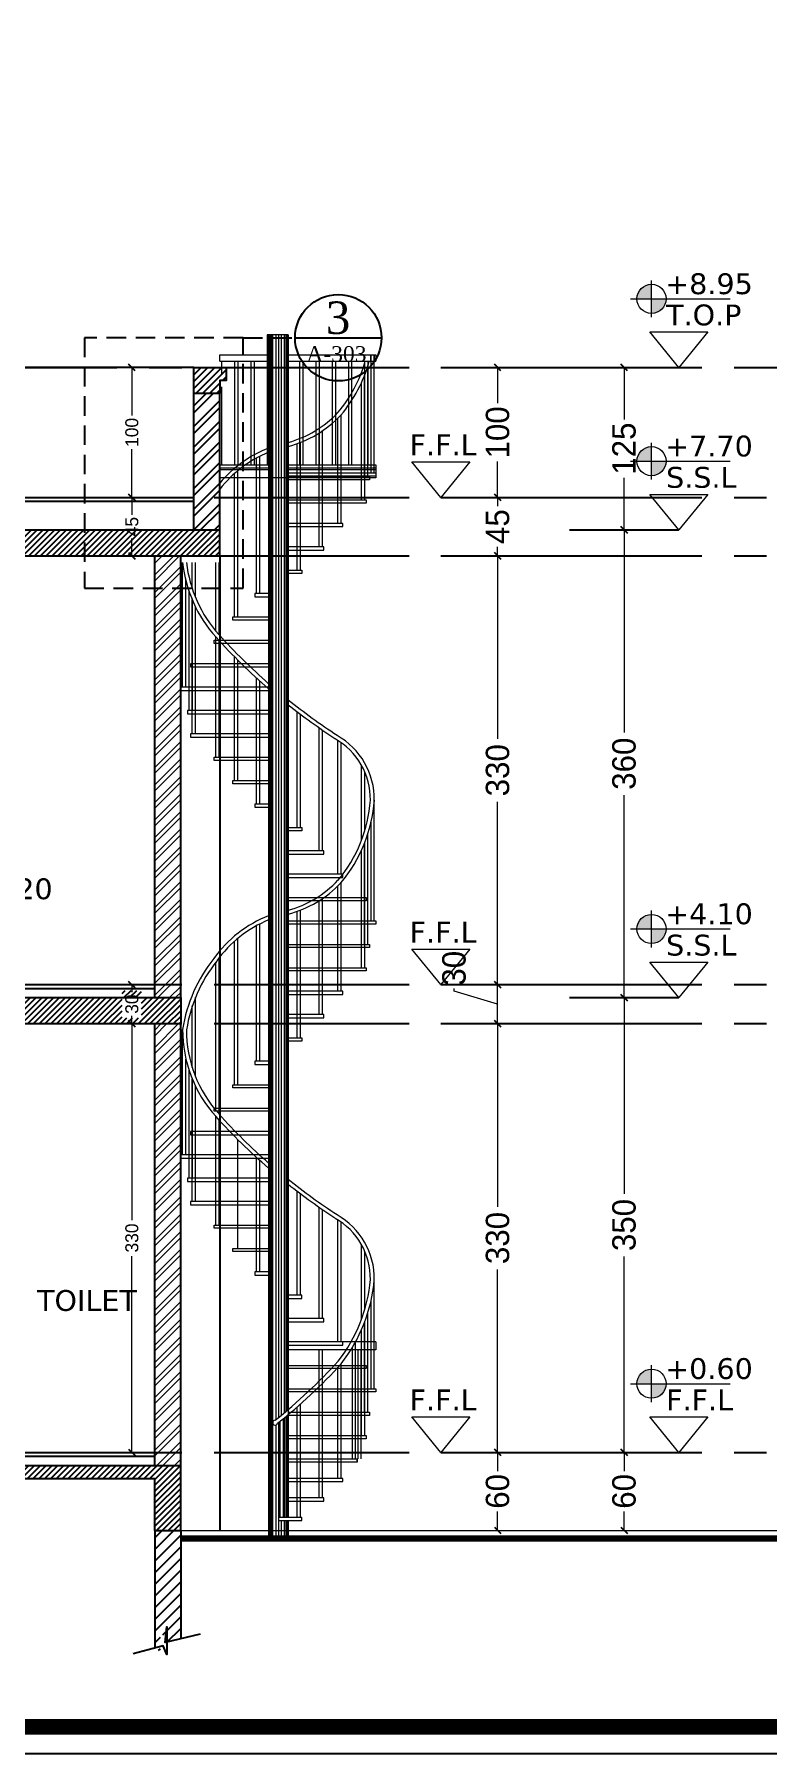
# Model space of a CAD drawing. Header units: centimetres. Extents: x 7997 to 116674, y 1017 to 13844.
# Drawn here: x 75570 to 76135, y 8084 to 9407 of the extents above; entities that cross this region are included whole.
import ezdxf

# ---------------------------------------------------------------- set-up
doc = ezdxf.new("R2010")
doc.units = ezdxf.units.CM
doc.header["$LTSCALE"] = 200
doc.header["$PDMODE"] = 2
for name, pattern in [('A-106-Typical Floor Plan$0$HIDDEN', [0.375, 0.25, -0.125]), ('CENTER2', [1.125, 0.75, -0.125, 0.125, -0.125]), ('DASHED2', [0.375, 0.25, -0.125])]:
    doc.linetypes.add(name, pattern=pattern)
for name, color, linetype in [('AXIS', 9, 'CENTER2'), ('Border 100x200', 2, 'Continuous'), ('COL', 1, 'Continuous'), ('DIM', 11, 'Continuous'), ('GRID', 9, 'DASHED2'), ('STEP', 7, 'Continuous'), ('WIN', 6, 'Continuous')]:
    doc.layers.add(name, color=color, linetype=linetype)
for name, color, linetype, lineweight in [('HA', 251, 'Continuous', 0), ('HAT', 8, 'Continuous', 9), ('HATCH', 8, 'Continuous', 5), ('Level 10', 7, 'Continuous', 0), ('TEXT', 6, 'Continuous', 18), ('WALL', 3, 'Continuous', 25)]:
    doc.layers.add(name, color=color, linetype=linetype, lineweight=lineweight)
doc.styles.add('sheet notes', font='verdana.ttf')
doc.styles.add('STYLE1', font='times.ttf')
doc.styles.add('T2', font='')
doc.styles.get('T2').set_extended_font_data('Elisia')
doc.dimstyles.new('NORMAL', dxfattribs={"dimtxt": 18, "dimasz": 5, "dimexe": 5, "dimexo": 5, "dimgap": 1, "dimtad": 0, "dimdec": 0, "dimdsep": 46, "dimtxsty": 'T2', "dimblk1": 'OBLIQUE', "dimblk2": 'OBLIQUE', "dimsah": 1, "dimcen": 0.09, "dimclrd": 4, "dimclre": 4, "dimclrt": 6, "dimadec": 0, "dimazin": 0, "dimtfac": 1, "dimtdec": 0, "dimtofl": 0, "dimtmove": 1, "dimatfit": 2, "dimldrblk": 'OPEN30', "dimfxl": 0, "dimtolj": 1, "dimtzin": 0, "dimlwd": 5, "dimlwe": 5, "dimarcsym": 0})
doc.dimstyles.new('NORMAL-1', dxfattribs={"dimtxt": 10, "dimasz": 5, "dimexe": 5, "dimexo": 5, "dimgap": 1, "dimtad": 0, "dimdec": 0, "dimdsep": 46, "dimtxsty": 'T2', "dimblk1": 'OBLIQUE', "dimblk2": 'OBLIQUE', "dimsah": 1, "dimcen": 0.09, "dimclrd": 4, "dimclre": 4, "dimclrt": 6, "dimadec": 0, "dimazin": 0, "dimtfac": 1, "dimtdec": 0, "dimtofl": 0, "dimtmove": 1, "dimatfit": 3, "dimldrblk": 'OPEN30', "dimfxl": 0, "dimtolj": 1, "dimtzin": 0, "dimlwd": 5, "dimlwe": 5, "dimarcsym": 0})
pattern_1 = [(45, (18117.8872, 6844.683), (-2.24506403, 2.24506403), [])]

# ---------------------------------------------------------------- blocks, each defined once
blk = doc.blocks.new('_OBLIQUE')
at = {"color": 0, "linetype": 'ByBlock'}
blk.add_line((-0.5, -0.5), (0.5, 0.5), dxfattribs=at)
blk = doc.blocks.new('*D699')
at = {"layer": 'Defpoints', "color": 0, "transparency": 16777216}
for p in [(75645.4, 8645.9), (75663, 8645.9), (75663, 8315.9)]:
    blk.add_point(p, dxfattribs=at)
at = {"layer": 'WALL', "color": 4, "lineweight": 5, "transparency": 16777216}
for p, q in [((75658, 8645.9), (75640.4, 8645.9)), ((75645.4, 8645.9), (75645.4, 8494.7)), ((75645.4, 8315.9), (75645.4, 8467)), ((75658, 8315.9), (75640.4, 8315.9))]:
    blk.add_line(p, q, dxfattribs=at)
at = {"layer": 'WALL', "color": 4, "lineweight": 5, "transparency": 16777216, "xscale": 5, "yscale": 5, "zscale": 5}
for p, rotation in [((75645.4, 8645.9), 90), ((75645.4, 8315.9), 270)]:
    blk.add_blockref('_OBLIQUE', p, dxfattribs=dict(at, rotation=rotation))
at = {"layer": 'WALL', "color": 6, "transparency": 16777216, "insert": (75645.4, 8480.9), "char_height": 10, "attachment_point": 5, "rotation": 90, "style": 'T2'}
blk.add_mtext('\\A1;330', dxfattribs=at)
blk = doc.blocks.new('_Open30')
at = {"color": 0, "linetype": 'ByBlock', "lineweight": -2}
for p, q in [((-1, 0.27), (0, 0)), ((0, 0), (-1, -0.27)), ((0, 0), (-1, 0))]:
    blk.add_line(p, q, dxfattribs=at)
blk = doc.blocks.new('*D700')
at = {"layer": 'Defpoints', "color": 0, "transparency": 16777216}
for p in [(75645.4, 8675.9), (75663, 8675.9), (75663, 8645.9)]:
    blk.add_point(p, dxfattribs=at)
at = {"layer": 'WALL', "color": 4, "lineweight": 5, "transparency": 16777216}
for p, q in [((75658, 8675.9), (75640.4, 8675.9)), ((75645.4, 8675.9), (75645.4, 8670)), ((75658, 8645.9), (75640.4, 8645.9)), ((75645.4, 8645.9), (75645.4, 8651.8))]:
    blk.add_line(p, q, dxfattribs=at)
at = {"layer": 'WALL', "color": 4, "lineweight": 5, "transparency": 16777216, "xscale": 5, "yscale": 5, "zscale": 5}
for p, rotation in [((75645.4, 8675.9), 90), ((75645.4, 8645.9), 270)]:
    blk.add_blockref('_OBLIQUE', p, dxfattribs=dict(at, rotation=rotation))
at = {"layer": 'WALL', "color": 6, "transparency": 16777216, "insert": (75645.4, 8660.9), "char_height": 10, "attachment_point": 5, "rotation": 90, "style": 'T2'}
blk.add_mtext('\\A1;30', dxfattribs=at)
blk = doc.blocks.new('*D701')
at = {"layer": 'Defpoints', "color": 0, "transparency": 16777216}
for p in [(75645.4, 9050.9), (75663, 9050.9), (75663, 9005.9)]:
    blk.add_point(p, dxfattribs=at)
at = {"layer": 'WALL', "color": 4, "lineweight": 5, "transparency": 16777216}
for p, q in [((75658, 9050.9), (75640.4, 9050.9)), ((75645.4, 9050.9), (75645.4, 9037.5)), ((75645.4, 9005.9), (75645.4, 9019.3)), ((75658, 9005.9), (75640.4, 9005.9))]:
    blk.add_line(p, q, dxfattribs=at)
at = {"layer": 'WALL', "color": 4, "lineweight": 5, "transparency": 16777216, "xscale": 5, "yscale": 5, "zscale": 5}
for p, rotation in [((75645.4, 9050.9), 90), ((75645.4, 9005.9), 270)]:
    blk.add_blockref('_OBLIQUE', p, dxfattribs=dict(at, rotation=rotation))
at = {"layer": 'WALL', "color": 6, "transparency": 16777216, "insert": (75645.4, 9028.4), "char_height": 10, "attachment_point": 5, "rotation": 90, "style": 'T2'}
blk.add_mtext('\\A1;45', dxfattribs=at)
blk = doc.blocks.new('*D702')
at = {"layer": 'Defpoints', "color": 0, "transparency": 16777216}
for p in [(75645.4, 9150.9), (75658, 9150.9), (75658, 9050.9)]:
    blk.add_point(p, dxfattribs=at)
at = {"layer": 'WALL', "color": 4, "lineweight": 5, "transparency": 16777216}
for p, q in [((75653, 9150.9), (75640.4, 9150.9)), ((75645.4, 9150.9), (75645.4, 9113.8)), ((75645.4, 9050.9), (75645.4, 9088)), ((75653, 9050.9), (75640.4, 9050.9))]:
    blk.add_line(p, q, dxfattribs=at)
at = {"layer": 'WALL', "color": 4, "lineweight": 5, "transparency": 16777216, "xscale": 5, "yscale": 5, "zscale": 5}
for p, rotation in [((75645.4, 9150.9), 90), ((75645.4, 9050.9), 270)]:
    blk.add_blockref('_OBLIQUE', p, dxfattribs=dict(at, rotation=rotation))
at = {"layer": 'WALL', "color": 6, "transparency": 16777216, "insert": (75645.4, 9100.9), "char_height": 10, "attachment_point": 5, "rotation": 90, "style": 'T2'}
blk.add_mtext('\\A1;100', dxfattribs=at)
blk = doc.blocks.new('SSS')
at = {"layer": 'DIM'}
blk.add_line((8.1, -925), (-6.9, -925), dxfattribs=at)
at = {"layer": 'HAT'}
for p, q in [((-8.1, 0), (-8.1, -100)), ((-6.9, 0), (-6.9, -925)), ((-6, 0), (-6, -925)), ((-5.1, 0), (-5.1, -925)), ((-3.9, 0), (-3.9, -925)), ((-1.3, 0), (-1.3, -834.8)), ((0.6, 0), (0.6, -833.2)), ((2.6, 0), (2.6, -831.6)), ((5.1, 0), (5.1, -829.5)), ((6.3, 0), (6.3, -828.5)), ((7.2, 0), (7.2, -827.7)), ((8.1, 0), (8.1, -910)), ((-44.5, -15.2), (-8.1, -15.2)), ((-44.5, -20.2), (-44.5, -15.2)), ((-44.5, -20.2), (-6.9, -20.2)), ((-43.1, -20.2), (-43.1, -30)), ((-33.1, -20.2), (-33.1, -100)), ((-30.6, -20.2), (-30.6, -100)), ((-20.6, -20.2), (-20.6, -100)), ((-18.1, -20.2), (-18.1, -100)), ((8.1, -15.2), (75.6, -15.2)), ((8.1, -20.2), (75.6, -20.2)), ((16.9, -20.2), (16.9, -100)), ((19.4, -20.2), (19.4, -100)), ((29.4, -20.2), (29.4, -100)), ((31.9, -20.2), (31.9, -100)), ((41.9, -20.2), (41.9, -100)), ((44.4, -20.2), (44.4, -100)), ((54.4, -20.2), (54.4, -100)), ((56.9, -20.2), (56.9, -100)), ((66.9, -20.2), (66.9, -100)), ((69.4, -20.2), (69.4, -100)), ((69.4, -109), (69.4, -24)), ((71.4, -15.2), (71.4, -20.2)), ((71.9, -106.2), (71.9, -15.2)), ((74.4, -106.2), (74.4, -15.2)), ((74.4, -15.2), (74.4, -20.2)), ((75.6, -15.2), (75.6, -20.2)), ((64.5, -127), (64.5, -36.6)), ((66.9, -109), (66.9, -31)), ((67, -127), (67, -30.7)), ((-43.1, -40), (-43.1, -100)), ((46.4, -145), (46.4, -64)), ((48.9, -145), (48.9, -61.4)), ((31.9, -163), (31.9, -75.5)), ((34.4, -163), (34.4, -73.9)), ((15, -181), (15, -83.7)), ((17.5, -181), (17.5, -82.7)), ((-44.5, -100), (-6.9, -100)), ((-6.9, -102.5), (-44.5, -102.5)), ((-6.9, -103.8), (-44.5, -103.8)), ((-30.6, -217), (-30.6, -104.4)), ((-16.2, -199), (-16.2, -94.7)), ((-13.7, -199), (-13.7, -93.4)), ((8.1, -100), (75.6, -100)), ((75.6, -102.5), (8.1, -102.5)), ((75.6, -103.8), (8.1, -103.8)), ((14.4, -102.5), (14.4, -103.8)), ((75.6, -100), (75.6, -110)), ((75.6, -110), (-44.5, -110)), ((-33.1, -217), (-33.1, -106.6)), ((6.9, -137.5), (6.9, -145)), ((6.9, -145), (8.1, -145)), ((-73.1, -271), (-73.1, -175)), ((-65.7, -195), (-65.7, -175)), ((-63.2, -201.8), (-63.2, -175)), ((-47.6, -227.7), (-47.6, -175)), ((-45.1, -230.6), (-45.1, -175)), ((-70.6, -271), (-70.6, -188.8)), ((-68.1, -289), (-68.1, -197.3)), ((-65.7, -307), (-65.7, -203.6)), ((-65.6, -289), (-65.6, -203.8)), ((-63.2, -307), (-63.2, -209.1)), ((-47.6, -325), (-47.6, -232.3)), ((-45.1, -325), (-45.1, -235)), ((-33.1, -343), (-33.1, -247.7)), ((-30.6, -343), (-30.6, -250.2)), ((-16.2, -361), (-16.2, -264)), ((-13.7, -361), (-13.7, -266.3)), ((15, -379), (15, -290.2)), ((17.5, -379), (17.5, -292.1)), ((31.9, -397), (31.9, -302.5)), ((34.4, -397), (34.4, -304.3)), ((46.4, -415), (46.4, -312.1)), ((48.9, -415), (48.9, -313.8)), ((64.5, -388.9), (64.5, -331.1)), ((67, -381.6), (67, -336.1)), ((74.4, -451), (74.4, -358.1)), ((71.9, -451), (71.9, -374.9)), ((64.5, -487), (64.5, -396.6)), ((66.9, -469), (66.9, -391)), ((67, -487), (67, -390.7)), ((69.4, -469), (69.4, -384)), ((48.9, -505), (48.9, -421.4)), ((31.9, -523), (31.9, -435.5)), ((34.4, -523), (34.4, -433.9)), ((46.4, -505), (46.4, -424)), ((15, -541), (15, -443.7)), ((17.5, -541), (17.5, -442.7)), ((-16.2, -559), (-16.2, -454.7)), ((-13.7, -559), (-13.7, -453.4)), ((-33.1, -577), (-33.1, -466.6)), ((-30.6, -577), (-30.6, -464.4)), ((-47.6, -595), (-47.6, -482.8)), ((-45.1, -599.6), (-45.1, -479.5)), ((-63.2, -570.8), (-63.2, -509.9)), ((-65.7, -563.8), (-65.7, -516.4)), ((-73.1, -631), (-73.1, -534.4)), ((-70.6, -631), (-70.6, -557.3)), ((-68.1, -649), (-68.1, -566.2)), ((-65.7, -667), (-65.7, -572.6)), ((-65.6, -649), (-65.6, -572.9)), ((-63.2, -667), (-63.2, -578.2)), ((-47.6, -596.7), (-47.6, -588.4)), ((-47.6, -685), (-47.6, -601.3)), ((-45.1, -685), (-45.1, -604)), ((-30.6, -703), (-30.6, -619.2)), ((-16.2, -721), (-16.2, -633)), ((-13.7, -721), (-13.7, -635.3)), ((15, -739), (15, -659.2)), ((17.5, -739), (17.5, -661.1)), ((31.9, -757), (31.9, -671.7)), ((34.4, -757), (34.4, -673.1)), ((46.4, -775), (46.4, -681.1)), ((48.9, -775), (48.9, -682.8)), ((64.5, -757.8), (64.5, -700.1)), ((67, -750.2), (67, -705.1)), ((74.4, -811), (74.4, -727.1)), ((69.4, -829), (69.4, -752.7)), ((71.9, -811), (71.9, -743.3)), ((64.5, -847), (64.5, -765.7)), ((66.9, -829), (66.9, -760)), ((67, -847), (67, -759.6)), ((75.6, -775), (8.1, -775)), ((57.5, -865), (57.5, -779.3)), ((60, -865), (60, -774.9)), ((75.6, -775), (75.6, -781)), ((75.6, -781), (8.1, -781)), ((31.9, -865), (31.9, -781)), ((34.4, -865), (34.4, -781)), ((48.9, -880), (48.9, -791.8)), ((61.9, -865), (61.9, -781)), ((64.4, -865), (64.4, -781)), ((34.4, -895), (34.4, -806.9)), ((46.4, -880), (46.4, -794.5)), ((31.9, -895), (31.9, -809.4)), ((5.1, -833.4), (5.1, -910)), ((6.3, -832.4), (6.3, -910)), ((7.2, -831.7), (7.2, -910)), ((15, -910), (15, -825)), ((17.5, -910), (17.5, -822.8)), ((-1.3, -839), (-1.3, -925)), ((0.6, -837), (0.6, -925)), ((1.9, -910), (1.9, -836)), ((4.4, -910), (4.4, -834)), ((61.3, -867.5), (61.3, -865)), ((2.6, -912.5), (2.6, -925)), ((5.1, -912.5), (5.1, -925)), ((6.3, -912.5), (6.3, -925)), ((7.2, -912.5), (7.2, -925)), ((8.1, -912.5), (8.1, -925)), ((8.1, -925), (-6.9, -925))]:
    blk.add_line(p, q, dxfattribs=at)
for points in [[(8.1, -82.7, 0.13783), (46.4, -59.7)], [(8.1, -85.8, 0.140906), (48.7, -61.6)], [(-6.9, -87, 0.124089), (-44.5, -114, 0.124089)], [(-6.9, -90.2, 0.130866), (-44.5, -118.7, 0.130866)], [(-6.9, -272.3, -0.030722), (-47.4, -232.6)], [(-6.9, -268.4, -0.029299), (-45.1, -230.6)], [(45.7, -308.2, -0.025285), (8.1, -281, -0.025285)], [(44.1, -310.7, -0.02398), (8.1, -284.8, -0.02398)], [(8.1, -442.7, 0.13783), (46.4, -419.7)], [(8.1, -445.8, 0.140906), (48.7, -421.6)], [(-6.9, -447, 0.14437), (-49.2, -479.9)], [(-6.9, -450.2, 0.141083), (-46.8, -481.7)], [(-6.9, -641.3, -0.030722), (-47.4, -601.6)], [(-6.9, -637.4, -0.029299), (-45.1, -599.6)], [(45.7, -677.2, -0.025285), (8.1, -650, -0.025285)], [(44.1, -679.7, -0.02398), (8.1, -653.8, -0.02398)], [(-1.9, -835.2, 0.03983), (46.7, -789.7)], [(0, -837.6, 0.039835), (48.9, -791.8, 0.043684)]]:
    blk.add_lwpolyline(points, format="xyb", dxfattribs=at)
for points in [[(8.1, -106.2), (75.6, -106.2), (75.6, -108.7), (8.1, -108.7)], [(8.1, -109), (70.6, -109), (70.6, -111.5), (8.1, -111.5)], [(8.1, -127), (68.2, -127), (68.2, -129.5), (8.1, -129.5)], [(8.1, -147.5), (50.1, -147.5), (50.1, -145), (8.1, -145)], [(8.1, -165.5), (35.6, -165.5), (35.6, -163), (8.1, -163)], [(8.1, -181), (18.7, -181), (18.7, -183.5), (8.1, -183.5)], [(-6.9, -199), (-17.5, -199), (-17.5, -201.5), (-6.9, -201.5)], [(-6.9, -219.5), (-34.4, -219.5), (-34.4, -217), (-6.9, -217)], [(-6.9, -237.5), (-48.9, -237.5), (-48.9, -235), (-6.9, -235)], [(-6.9, -253), (-67, -253), (-67, -255.5), (-6.9, -255.5)], [(-6.9, -271), (-74.4, -271), (-74.4, -273.5), (-6.9, -273.5)], [(-6.9, -289), (-69.4, -289), (-69.4, -291.5), (-6.9, -291.5)], [(-6.9, -307), (-67, -307), (-67, -309.5), (-6.9, -309.5)], [(-6.9, -327.5), (-48.9, -327.5), (-48.9, -325), (-6.9, -325)], [(-6.9, -345.5), (-34.4, -345.5), (-34.4, -343), (-6.9, -343)], [(-6.9, -361), (-17.5, -361), (-17.5, -363.5), (-6.9, -363.5)], [(8.1, -379), (18.7, -379), (18.7, -381.5), (8.1, -381.5)], [(8.1, -399.5), (35.6, -399.5), (35.6, -397), (8.1, -397)], [(8.1, -417.5), (50.1, -417.5), (50.1, -415), (8.1, -415)], [(8.1, -433), (68.2, -433), (68.2, -435.5), (8.1, -435.5)], [(8.1, -451), (75.6, -451), (75.6, -453.5), (8.1, -453.5)], [(8.1, -469), (70.6, -469), (70.6, -471.5), (8.1, -471.5)], [(8.1, -487), (68.2, -487), (68.2, -489.5), (8.1, -489.5)], [(8.1, -507.5), (50.1, -507.5), (50.1, -505), (8.1, -505)], [(8.1, -525.5), (35.6, -525.5), (35.6, -523), (8.1, -523)], [(8.1, -541), (18.7, -541), (18.7, -543.5), (8.1, -543.5)], [(-6.9, -559), (-17.5, -559), (-17.5, -561.5), (-6.9, -561.5)], [(-6.9, -579.5), (-34.4, -579.5), (-34.4, -577), (-6.9, -577)], [(-6.9, -597.5), (-48.9, -597.5), (-48.9, -595), (-6.9, -595)], [(-6.9, -613), (-67, -613), (-67, -615.5), (-6.9, -615.5)], [(-6.9, -631), (-74.4, -631), (-74.4, -633.5), (-6.9, -633.5)], [(-6.9, -649), (-69.4, -649), (-69.4, -651.5), (-6.9, -651.5)], [(-6.9, -667), (-67, -667), (-67, -669.5), (-6.9, -669.5)], [(-6.9, -687.5), (-48.9, -687.5), (-48.9, -685), (-6.9, -685)], [(-6.9, -705.5), (-34.4, -705.5), (-34.4, -703), (-6.9, -703)], [(-6.9, -721), (-17.5, -721), (-17.5, -723.5), (-6.9, -723.5)], [(8.1, -741.5), (18.7, -741.5), (18.7, -739), (8.1, -739)], [(8.1, -759.5), (35.6, -759.5), (35.6, -757), (8.1, -757)], [(8.1, -777.5), (50.1, -777.5), (50.1, -775)], [(8.1, -793), (68.2, -793), (68.2, -795.5), (8.1, -795.5)], [(8.1, -811), (75.6, -811), (75.6, -813.5), (8.1, -813.5)], [(8.1, -829), (70.6, -829), (70.6, -831.5), (8.1, -831.5)], [(8.1, -847), (68.2, -847), (68.2, -849.5), (8.1, -849.5)], [(8.1, -865), (61.3, -865), (61.3, -867.5), (8.1, -867.5)], [(8.1, -882.5), (50.1, -882.5), (50.1, -880), (8.1, -880)], [(8.1, -897.5), (35.6, -897.5), (35.6, -895), (8.1, -895)], [(18.7, -910), (0.6, -910)], [(0.6, -912.5), (18.7, -912.5)], [(8.1, -912.5), (18.7, -912.5), (18.7, -910), (8.1, -910)]]:
    blk.add_lwpolyline(points, dxfattribs=at)
for centre, radius, start, end in [((-36.8, 9.9), 108.5, 320.0723, 343.88), ((-36.8, 9.9), 111.5, 320.0723, 344.325), ((28.4, -164.2), 102.1, 186.0659, 222.0643), ((28.4, -164.2), 99.1, 186.2503, 222.0643), ((18.1, -357.3), 53.3, 359.1662, 60.6148), ((18.1, -357.3), 56.3, 359.1662, 60.6148), ((-36.8, -350.1), 108.5, 320.0723, 355.8688), ((-36.8, -350.1), 111.5, 320.0723, 355.8688), ((41.9, -552.5), 116.4, 141.4683, 171.0647), ((41.9, -552.5), 113.4, 141.4683, 170.9526), ((25.2, -535.2), 98.3, 179.5143, 222.462), ((25.2, -535.2), 95.3, 179.6474, 222.4693), ((18.1, -726.3), 53.3, 359.1662, 60.6148), ((18.1, -726.3), 56.3, 359.1662, 60.6148), ((-46.4, -716.8), 118.2, 321.8133, 355.116), ((-46.4, -716.8), 121.2, 321.8133, 355.116), ((-1.9, -837.1), 1.91, 90, 346.7949)]:
    blk.add_arc(centre, radius, start, end, dxfattribs=at)
at = {"layer": 'HATCH'}
blk.add_line((8.1, 0), (-8.1, 0), dxfattribs=at)
blk = doc.blocks.new('SDF')
at = {"layer": 'TEXT'}
h = blk.add_hatch(color=256, dxfattribs=at)
h.paths.add_polyline_path([(0, 0), (-11.2, 0, -0.414214), (0, 11.3)])
h.paths.add_polyline_path([(0, 0), (11.2, 0, -0.414214), (0, -11.2)])
for p, q in [((0, -14.2), (0, 14.2)), ((-16.1, 0), (60.5, 0))]:
    blk.add_line(p, q, dxfattribs=at)
blk.add_circle((0, 0), 11.2, dxfattribs=at)
blk = doc.blocks.new('*D716')
at = {"layer": 'Defpoints', "color": 0, "transparency": 16777216}
for p in [(76024.1, 8315.9), (76024.1, 8315.9), (76024.1, 8255.9)]:
    blk.add_point(p, dxfattribs=at)
at = {"layer": 'WALL', "color": 4, "lineweight": 5, "transparency": 16777216}
for p, q in [((76024.1, 8315.9), (76024.1, 8301.5)), ((76024.1, 8255.9), (76024.1, 8270.3))]:
    blk.add_line(p, q, dxfattribs=at)
at = {"layer": 'WALL', "color": 4, "lineweight": 5, "transparency": 16777216, "xscale": 5, "yscale": 5, "zscale": 5}
for p, rotation in [((76024.1, 8315.9), 90), ((76024.1, 8255.9), 270)]:
    blk.add_blockref('_OBLIQUE', p, dxfattribs=dict(at, rotation=rotation))
at = {"layer": 'WALL', "color": 6, "transparency": 16777216, "insert": (76024.1, 8285.9), "char_height": 18, "attachment_point": 5, "rotation": 90, "style": 'T2'}
blk.add_mtext('\\A1;60', dxfattribs=at)
blk = doc.blocks.new('*D718')
at = {"layer": 'Defpoints', "color": 0, "transparency": 16777216}
for p in [(75926.8, 8315.9), (75926.8, 8315.9), (75926.8, 8255.9)]:
    blk.add_point(p, dxfattribs=at)
at = {"layer": 'WALL', "color": 4, "lineweight": 5, "transparency": 16777216}
for p, q in [((75926.8, 8315.9), (75926.8, 8301.5)), ((75926.8, 8255.9), (75926.8, 8270.3))]:
    blk.add_line(p, q, dxfattribs=at)
at = {"layer": 'WALL', "color": 4, "lineweight": 5, "transparency": 16777216, "xscale": 5, "yscale": 5, "zscale": 5}
for p, rotation in [((75926.8, 8315.9), 90), ((75926.8, 8255.9), 270)]:
    blk.add_blockref('_OBLIQUE', p, dxfattribs=dict(at, rotation=rotation))
at = {"layer": 'WALL', "color": 6, "transparency": 16777216, "insert": (75926.8, 8285.9), "char_height": 18, "attachment_point": 5, "rotation": 90, "style": 'T2'}
blk.add_mtext('\\A1;60', dxfattribs=at)
blk = doc.blocks.new('*D719')
at = {"layer": 'Defpoints', "color": 0, "transparency": 16777216}
for p in [(75926.8, 8675.9), (75926.8, 8675.9), (75926.8, 8645.9)]:
    blk.add_point(p, dxfattribs=at)
at = {"layer": 'WALL', "color": 4, "lineweight": 5, "transparency": 16777216}
for p, q in [((75893.3, 8670.9), (75893.3, 8672.9)), ((75926.8, 8660.9), (75893.3, 8670.9)), ((75926.8, 8645.9), (75926.8, 8675.9))]:
    blk.add_line(p, q, dxfattribs=at)
at = {"layer": 'WALL', "color": 4, "lineweight": 5, "transparency": 16777216, "xscale": 5, "yscale": 5, "zscale": 5}
for p, rotation in [((75926.8, 8675.9), 90), ((75926.8, 8645.9), 270)]:
    blk.add_blockref('_OBLIQUE', p, dxfattribs=dict(at, rotation=rotation))
at = {"layer": 'WALL', "color": 6, "transparency": 16777216, "insert": (75893.3, 8688.5), "char_height": 18, "attachment_point": 5, "rotation": 90, "style": 'T2'}
blk.add_mtext('\\A1;30', dxfattribs=at)
blk = doc.blocks.new('*D720')
at = {"layer": 'Defpoints', "color": 0, "transparency": 16777216}
for p in [(75926.8, 9050.9), (75926.8, 9050.9), (75926.8, 9005.9)]:
    blk.add_point(p, dxfattribs=at)
at = {"layer": 'WALL', "color": 4, "lineweight": 5, "transparency": 16777216}
for p, q in [((75926.8, 9050.9), (75926.8, 9044)), ((75926.8, 9005.9), (75926.8, 9012.8))]:
    blk.add_line(p, q, dxfattribs=at)
at = {"layer": 'WALL', "color": 4, "lineweight": 5, "transparency": 16777216, "xscale": 5, "yscale": 5, "zscale": 5}
for p, rotation in [((75926.8, 9050.9), 90), ((75926.8, 9005.9), 270)]:
    blk.add_blockref('_OBLIQUE', p, dxfattribs=dict(at, rotation=rotation))
at = {"layer": 'WALL', "color": 6, "transparency": 16777216, "insert": (75926.8, 9028.4), "char_height": 18, "attachment_point": 5, "rotation": 90, "style": 'T2'}
blk.add_mtext('\\A1;45', dxfattribs=at)
blk = doc.blocks.new('*D740')
at = {"layer": 'Defpoints', "color": 0, "transparency": 16777216}
for p in [(75926.8, 8645.9), (76000.9, 8645.9), (75926.8, 8315.9)]:
    blk.add_point(p, dxfattribs=at)
at = {"layer": 'DIM', "color": 4, "lineweight": 5, "transparency": 16777216}
for p, q in [((75995.9, 8645.9), (75921.8, 8645.9)), ((75926.8, 8645.9), (75926.8, 8505)), ((75926.8, 8315.9), (75926.8, 8456.7))]:
    blk.add_line(p, q, dxfattribs=at)
at = {"layer": 'DIM', "color": 4, "lineweight": 5, "transparency": 16777216, "xscale": 5, "yscale": 5, "zscale": 5}
for p, rotation in [((75926.8, 8645.9), 90), ((75926.8, 8315.9), 270)]:
    blk.add_blockref('_OBLIQUE', p, dxfattribs=dict(at, rotation=rotation))
at = {"layer": 'DIM', "color": 6, "transparency": 16777216, "insert": (75926.8, 8480.9), "char_height": 18, "attachment_point": 5, "rotation": 90, "style": 'T2'}
blk.add_mtext('\\A1;330', dxfattribs=at)
blk = doc.blocks.new('*D741')
at = {"layer": 'Defpoints', "color": 0, "transparency": 16777216}
for p in [(75926.8, 9005.9), (76000.9, 9005.9), (75926.8, 8675.9)]:
    blk.add_point(p, dxfattribs=at)
at = {"layer": 'DIM', "color": 4, "lineweight": 5, "transparency": 16777216}
for p, q in [((75995.9, 9005.9), (75921.8, 9005.9)), ((75926.8, 9005.9), (75926.8, 8865)), ((75926.8, 8675.9), (75926.8, 8816.7))]:
    blk.add_line(p, q, dxfattribs=at)
at = {"layer": 'DIM', "color": 4, "lineweight": 5, "transparency": 16777216, "xscale": 5, "yscale": 5, "zscale": 5}
for p, rotation in [((75926.8, 9005.9), 90), ((75926.8, 8675.9), 270)]:
    blk.add_blockref('_OBLIQUE', p, dxfattribs=dict(at, rotation=rotation))
at = {"layer": 'DIM', "color": 6, "transparency": 16777216, "insert": (75926.8, 8840.9), "char_height": 18, "attachment_point": 5, "rotation": 90, "style": 'T2'}
blk.add_mtext('\\A1;330', dxfattribs=at)
blk = doc.blocks.new('*D742')
at = {"layer": 'Defpoints', "color": 0, "transparency": 16777216}
for p in [(75925.1, 9150.9), (75926.8, 9150.9), (75926.8, 9050.9)]:
    blk.add_point(p, dxfattribs=at)
at = {"layer": 'DIM', "color": 4, "lineweight": 5, "transparency": 16777216}
for p, q in [((75926.8, 9150.9), (75926.8, 9123.3)), ((75930.1, 9150.9), (75931.8, 9150.9)), ((75926.8, 9050.9), (75926.8, 9078.5))]:
    blk.add_line(p, q, dxfattribs=at)
at = {"layer": 'DIM', "color": 4, "lineweight": 5, "transparency": 16777216, "xscale": 5, "yscale": 5, "zscale": 5}
for p, rotation in [((75926.8, 9150.9), 90), ((75926.8, 9050.9), 270)]:
    blk.add_blockref('_OBLIQUE', p, dxfattribs=dict(at, rotation=rotation))
at = {"layer": 'DIM', "color": 6, "transparency": 16777216, "insert": (75926.8, 9100.9), "char_height": 18, "attachment_point": 5, "rotation": 90, "style": 'T2'}
blk.add_mtext('\\A1;100', dxfattribs=at)
blk = doc.blocks.new('*D743')
at = {"layer": 'Defpoints', "color": 0, "transparency": 16777216}
for p in [(76024.1, 8665.9), (76024.1, 8665.9), (76024.1, 8315.9)]:
    blk.add_point(p, dxfattribs=at)
at = {"layer": 'DIM', "color": 4, "lineweight": 5, "transparency": 16777216}
for p, q in [((76024.1, 8665.9), (76024.1, 8515)), ((76024.1, 8315.9), (76024.1, 8466.7))]:
    blk.add_line(p, q, dxfattribs=at)
at = {"layer": 'DIM', "color": 4, "lineweight": 5, "transparency": 16777216, "xscale": 5, "yscale": 5, "zscale": 5}
for p, rotation in [((76024.1, 8665.9), 90), ((76024.1, 8315.9), 270)]:
    blk.add_blockref('_OBLIQUE', p, dxfattribs=dict(at, rotation=rotation))
at = {"layer": 'DIM', "color": 6, "transparency": 16777216, "insert": (76024.1, 8490.9), "char_height": 18, "attachment_point": 5, "rotation": 90, "style": 'T2'}
blk.add_mtext('\\A1;350', dxfattribs=at)
blk = doc.blocks.new('*D744')
at = {"layer": 'Defpoints', "color": 0, "transparency": 16777216}
for p in [(76024.1, 9025.9), (76024.1, 9025.9), (76024.1, 8665.9)]:
    blk.add_point(p, dxfattribs=at)
at = {"layer": 'DIM', "color": 4, "lineweight": 5, "transparency": 16777216}
for p, q in [((76024.1, 9025.9), (76024.1, 8870)), ((76024.1, 8665.9), (76024.1, 8821.7))]:
    blk.add_line(p, q, dxfattribs=at)
at = {"layer": 'DIM', "color": 4, "lineweight": 5, "transparency": 16777216, "xscale": 5, "yscale": 5, "zscale": 5}
for p, rotation in [((76024.1, 9025.9), 90), ((76024.1, 8665.9), 270)]:
    blk.add_blockref('_OBLIQUE', p, dxfattribs=dict(at, rotation=rotation))
at = {"layer": 'DIM', "color": 6, "transparency": 16777216, "insert": (76024.1, 8845.9), "char_height": 18, "attachment_point": 5, "rotation": 90, "style": 'T2'}
blk.add_mtext('\\A1;360', dxfattribs=at)
blk = doc.blocks.new('*D745')
at = {"layer": 'Defpoints', "color": 0, "transparency": 16777216}
for p in [(76024.1, 9150.9), (76024.1, 9150.9), (76024.1, 9025.9)]:
    blk.add_point(p, dxfattribs=at)
at = {"layer": 'DIM', "color": 4, "lineweight": 5, "transparency": 16777216}
for p, q in [((76024.1, 9150.9), (76024.1, 9110.8)), ((76024.1, 9025.9), (76024.1, 9066))]:
    blk.add_line(p, q, dxfattribs=at)
at = {"layer": 'DIM', "color": 4, "lineweight": 5, "transparency": 16777216, "xscale": 5, "yscale": 5, "zscale": 5}
for p, rotation in [((76024.1, 9150.9), 90), ((76024.1, 9025.9), 270)]:
    blk.add_blockref('_OBLIQUE', p, dxfattribs=dict(at, rotation=rotation))
at = {"layer": 'DIM', "color": 6, "transparency": 16777216, "insert": (76024.1, 9088.4), "char_height": 18, "attachment_point": 5, "rotation": 90, "style": 'T2'}
blk.add_mtext('\\A1;125', dxfattribs=at)
blk = doc.blocks.new('08-TITLE SHEET-selattin', base_point=(45714.8, -203081.4))
at = {"color": 0}
blk.add_lwpolyline([(51244.8, -203081.4), (45714.8, -203081.4), (45714.8, -206921.4), (51244.8, -206921.4)], close=True, dxfattribs=at)
at = {"color": 0, "linetype": 'ByBlock', "const_width": 17}
blk.add_lwpolyline([(45744.3, -206891.9), (51215.3, -206891.9), (51215.3, -203110.8), (45744.3, -203110.8)], close=True, dxfattribs=at)
at = {"layer": 'HA', "ltscale": 1.2}
blk.add_lwpolyline([(45714.8, -203081.4), (51244.8, -203081.4), (51244.8, -206921.4), (45714.8, -206921.4)], close=True, dxfattribs=at)

msp = doc.modelspace()

# ---------------------------------------------------------------- hatches: boundary and pattern name
at = {"layer": 'Border 100x200', "ltscale": 150}
h = msp.add_hatch(dxfattribs=at)
h.set_pattern_fill('ANSI31', color=8, scale=30)
h.set_pattern_definition([(45, (75667.98, 9130.8886), (-2.65165, 2.65165), [])])
h.paths.add_polyline_path([(75692.9799, 9150.8886), (75717.9799, 9150.8886), (75717.9799, 9140.8886), (75712.9799, 9140.8886), (75712.9799, 9130.8886), (75692.9799, 9130.8886)])
h = msp.add_hatch(dxfattribs=at)
h.set_pattern_fill('ANSI32', color=8, scale=30)
h.set_pattern_definition([(45, (75692.98, 9025.889), (-7.955, 7.955), []), (45, (75698.283, 9025.889), (-7.955, 7.955), [])])
h.paths.add_polyline_path([(75712.9799, 9130.8886), (75692.9799, 9130.8886), (75692.9799, 9025.8886), (75712.9799, 9025.8886)])
at = {"layer": 'DIM'}
h = msp.add_hatch(dxfattribs=at)
h.set_pattern_fill('ANSI31', color=8)
h.set_pattern_definition(pattern_1)
h.paths.add_polyline_path([(75712.9799, 9025.8886), (74622.9799, 9025.8886), (74622.9799, 9005.8886), (74622.9799, 8975.8886), (74643.0298, 8975.8886), (74643.0298, 9005.8886), (75712.9799, 9005.8886)])
h.paths.add_polyline_path([(75652.8631, 9025.8886), (75637.8631, 9025.8886)], flags=16)
h = msp.add_hatch(dxfattribs=at)
h.set_pattern_fill('ANSI31', color=8)
h.set_pattern_definition(pattern_1)
h.paths.add_polyline_path([(75682.9799, 8665.8886), (75095.7433, 8665.8886), (75095.7433, 8645.8886), (75682.9799, 8645.8886)])
h.paths.add_polyline_path([(75652.8631, 8650.2934), (75652.8631, 8671.4839), (75637.8631, 8671.4839), (75637.8631, 8650.2934)])
h = msp.add_hatch(dxfattribs=at)
h.set_pattern_fill('ANSI31', color=8)
h.set_pattern_definition([(45, (559.8507, 14.0096), (-2.24506403, 2.24506403), [])])
h.paths.add_polyline_path([(75129.9799, 8295.8886), (75662.9799, 8295.8886), (75662.9799, 8255.8886), (75682.9799, 8255.8886), (75682.9799, 8305.8886), (75129.9799, 8305.8886), (75129.9799, 8325.8886), (75099.9799, 8325.8886), (75099.9799, 8340.8886), (75069.9799, 8340.8886), (75069.9799, 8355.8886), (75039.9799, 8355.8886), (75039.9799, 8370.8886), (75009.9799, 8370.8886), (75009.9799, 8385.8886), (74979.9799, 8385.8886), (74979.9799, 8400.8886), (74949.9799, 8400.8886), (74949.9799, 8415.8886), (74919.9799, 8415.8886), (74919.9799, 8430.8886), (74889.9799, 8430.8886), (74889.9799, 8445.8886), (74859.9799, 8445.8886), (74859.9799, 8460.8886), (74829.9799, 8460.8886), (74829.9799, 8475.8886), (74799.9799, 8475.8886), (74799.9799, 8490.8886), (74769.9799, 8490.8886), (74769.9799, 8505.8886), (74622.9799, 8505.8886), (74622.9799, 8490.8886), (74733.389, 8490.8886), (75109.9799, 8304.2501), (75109.9799, 8260.8886), (74622.9799, 8260.8886), (74622.9799, 8210.8886), (74642.9799, 8210.8886), (74642.9799, 8250.8886), (75109.9799, 8250.8886), (75109.9799, 8210.8886), (75129.9799, 8210.8886)])
h.paths.add_polyline_path([(75139.9799, 8200.8886), (75139.9799, 8210.8886), (75099.9799, 8210.8886), (75099.9799, 8200.8886)])
h.paths.add_polyline_path([(74672.2032, 8490.2934), (74672.2032, 8511.4839), (74657.2032, 8511.4839), (74657.2032, 8490.2934)], flags=9)
h = msp.add_hatch(dxfattribs=at)
h.set_pattern_fill('ANSI31', color=8, scale=2)
h.set_pattern_definition([(45, (18112.887, 6844.683), (-4.49012806, 4.49012806), [])])
h.paths.add_polyline_path([(75682.9799, 8255.8886), (75662.9799, 8255.8886), (75662.9799, 8165.2785), (75664.3977, 8167.0046), (75667.3491, 8160.282), (75667.3491, 8181.5408), (75670.8732, 8169.5415), (75682.9799, 8171.6287)])
at = {"layer": 'HATCH'}
h = msp.add_hatch(dxfattribs=at)
h.set_pattern_fill('ANSI32', color=8)
h.set_pattern_definition([(45, (559.851, 0.7225), (-6.7351921, 6.7351921), []), (45, (564.341, 0.7225), (-6.7351921, 6.7351921), [])])
h.paths.add_polyline_path([(75682.9799, 9005.8886), (75662.9799, 9005.8886), (75662.9799, 8665.8886), (75682.9799, 8665.8886)])
h.paths.add_polyline_path([(75682.9799, 8645.8886), (75662.9799, 8645.8886), (75662.9799, 8305.8886), (75682.9799, 8305.8886)])

# ---------------------------------------------------------------- linework, layer by layer
at = {"linetype": 'Continuous'}
msp.add_lwpolyline([(73578.9978, 8084.0841), (77449.9978, 8084.0841), (77449.9978, 10772.0841), (73578.9978, 10772.0841)], close=True, dxfattribs=at)
at = {"layer": 'AXIS'}
for p, q in [((74358.7862, 9150.8886), (76197.8646, 9150.8886)), ((74358.7862, 9050.8886), (76197.8646, 9050.8886)), ((74358.7862, 9005.8886), (76197.8646, 9005.8886)), ((74358.7862, 8675.8886), (76197.8646, 8675.8886)), ((74358.7862, 8645.8886), (76197.8646, 8645.8886)), ((74358.7862, 8315.8886), (76197.8646, 8315.8886))]:
    msp.add_line(p, q, dxfattribs=at)
at = {"layer": 'COL'}
for p, q in [((74622.9799, 9025.8886), (75712.9799, 9025.8886)), ((75712.9799, 9005.8886), (75712.9799, 9025.8886)), ((74642.9799, 9005.8886), (75712.9799, 9005.8886)), ((75095.7433, 8665.8886), (75682.9799, 8665.8886)), ((75682.9799, 8665.8886), (75682.9799, 8645.8886)), ((75095.7433, 8645.8886), (75682.9799, 8645.8886)), ((75129.9799, 8305.8886), (75682.9799, 8305.8886)), ((75682.9799, 8255.8886), (75682.9799, 8305.8886)), ((75129.9799, 8295.8886), (75662.9799, 8295.8886)), ((75662.9799, 8255.8886), (75662.9799, 8295.8886)), ((75662.9799, 8255.8886), (75682.9799, 8255.8886))]:
    msp.add_line(p, q, dxfattribs=at)
msp.add_lwpolyline([(75692.9799, 9150.8886), (75717.9799, 9150.8886), (75717.9799, 9140.8886), (75712.9799, 9140.8886), (75712.9799, 9130.8886), (75692.9799, 9130.8886)], close=True, dxfattribs=at)
at = {"layer": 'GRID', "linetype": 'Continuous', "ltscale": 150}
msp.add_line((75770.9426, 9173.7097), (75837.4213, 9173.7097), dxfattribs=at)
msp.add_circle((75804.1819, 9173.7097), 33.2394, dxfattribs=at)
at = {"layer": 'HAT'}
for points in [[(76043.9, 9178.2023), (76088.5109, 9178.2023), (76066.2055, 9150.8886)], [(75860.7565, 9078.2023), (75905.3673, 9078.2023), (75883.0619, 9050.8886)], [(76043.9, 9053.2023), (76088.5109, 9053.2023), (76066.2055, 9025.8886)], [(75860.7565, 8703.2023), (75905.3673, 8703.2023), (75883.0619, 8675.8886)], [(76043.9, 8693.2023), (76088.5109, 8693.2023), (76066.2055, 8665.8886)], [(75860.7565, 8343.2023), (75905.3673, 8343.2023), (75883.0619, 8315.8886)], [(76043.9, 8343.2023), (76088.5109, 8343.2023), (76066.2055, 8315.8886)]]:
    msp.add_lwpolyline(points, close=True, dxfattribs=at)
at = {"layer": 'Level 10'}
msp.add_line((75682.9799, 8255.8886), (76197.8646, 8255.8886), dxfattribs=at)
at = {"layer": 'Level 10', "const_width": 5}
msp.add_lwpolyline([(76197.8646, 8249.659), (75682.9799, 8249.659)], dxfattribs=at)
at = {"layer": 'STEP'}
for p, q in [((75883.0619, 9150.8886), (75967.1806, 9150.8886)), ((75982.0867, 9150.8886), (76066.2055, 9150.8886)), ((76113.7458, 9150.8886), (76197.8646, 9150.8886)), ((74642.9799, 9050.8886), (75692.9799, 9050.8886)), ((75883.0619, 9050.8886), (75967.1806, 9050.8886)), ((74642.9799, 9047.8886), (75692.9799, 9047.8886)), ((75982.0867, 9025.8886), (76066.2055, 9025.8886)), ((75883.0619, 9005.8886), (75967.1806, 9005.8886)), ((75412.9799, 8675.8886), (75662.9799, 8675.8886)), ((75412.9799, 8672.8886), (75662.9799, 8672.8886)), ((75883.0619, 8675.8886), (75967.1806, 8675.8886)), ((75982.0867, 8665.8886), (76066.2055, 8665.8886)), ((75883.0619, 8645.8886), (75967.1806, 8645.8886)), ((75129.9799, 8315.8886), (75662.9799, 8315.8886)), ((75129.9799, 8312.8886), (75662.9799, 8312.8886)), ((75883.0619, 8315.8886), (75967.1806, 8315.8886)), ((75982.0867, 8315.8886), (76066.2055, 8315.8886))]:
    msp.add_line(p, q, dxfattribs=at)
at = {"layer": 'WALL', "color": 8, "linetype": 'A-106-Typical Floor Plan$0$HIDDEN', "ltscale": 0.3}
msp.add_line((75730.9256, 9173.7097), (75770.9426, 9173.7097), dxfattribs=at)
at = {"layer": 'WALL'}
for p, q in [((75692.9799, 9025.8886), (75692.9799, 9130.8886)), ((75712.9799, 9025.8886), (75712.9799, 9130.8886)), ((75662.9799, 8665.8886), (75662.9799, 9005.8886)), ((75682.9799, 8665.8886), (75682.9799, 9005.8886)), ((75662.9799, 8305.8886), (75662.9799, 8645.8886)), ((75682.9799, 8305.8886), (75682.9799, 8645.8886)), ((75662.9799, 8255.8886), (75662.9799, 8165.2785)), ((75682.9799, 8255.8886), (75682.9799, 8172.4387))]:
    msp.add_line(p, q, dxfattribs=at)
at = {"layer": 'WALL', "color": 8, "linetype": 'A-106-Typical Floor Plan$0$HIDDEN', "ltscale": 0.3}
msp.add_lwpolyline([(75608.8312, 8981.1454), (75730.9256, 8981.1454), (75730.9256, 9173.7097), (75608.8312, 9173.7097)], close=True, dxfattribs=at)
at = {"layer": 'WIN'}
for p, q in [((75692.9799, 9150.8886), (74642.9799, 9150.8886)), ((75712.9799, 9005.8886), (75712.9799, 8255.8886))]:
    msp.add_line(p, q, dxfattribs=at)
msp.add_lwpolyline([(75697.8736, 8176.0029), (75670.8732, 8169.5415), (75672.3491, 8181.5408), (75672.3491, 8160.282), (75669.3977, 8167.0046), (75646.289, 8160.7894)], dxfattribs=at)

# ---------------------------------------------------------------- block references
at = {"layer": 'DIM', "color": 0, "linetype": 'Continuous', "xscale": 0.7000000000000026, "yscale": 0.7000000000000026, "zscale": 0.7000000000000026}
msp.add_blockref('08-TITLE SHEET-selattin', (73578.9978, 10772.0841), dxfattribs=at)
at = {"layer": 'DIM'}
for p in [(76045.221, 9203.6668), (76045.221, 9078.7622), (76045.221, 8718.7622), (76045.221, 8368.7622)]:
    msp.add_blockref('SDF', p, dxfattribs=at)
at = {"layer": 'WALL'}
msp.add_blockref('SSS', (75757.5286, 9175.8887), dxfattribs=at)

# ---------------------------------------------------------------- texts
at = {"layer": 'DIM', "color": 7, "linetype": 'ByBlock', "style": 'STYLE1'}
for s, height, p in [('3', 25, (75794.5893, 9176.6694)), ('A-303', 12, (75779.5973, 9155.2646))]:
    msp.add_text(s, height=height, dxfattribs=at).set_placement(p)
at = {"layer": 'TEXT', "style": 'sheet notes'}
for s, p in [('+8.95', (76055.7184, 9207.3017)), ('T.O.P', (76056.3838, 9183.2896)), ('F.F.L', (75859.0372, 9083.2896)), ('+7.70', (76055.7184, 9082.3971)), ('S.S.L', (76056.3838, 9058.2896)), ('+4.20', (75517.0178, 8741.6537)), ('+4.10', (76055.7184, 8722.3971)), ('F.F.L', (75859.0372, 8708.2896)), ('S.S.L', (76056.3838, 8698.2896)), ('TOILET', (75572.3904, 8424.8039)), ('+0.60', (76055.7184, 8372.3971)), ('F.F.L', (75859.0372, 8348.2896)), ('F.F.L', (76056.3838, 8348.2896))]:
    msp.add_text(s, height=16.03652, dxfattribs=at).set_placement(p)

# ---------------------------------------------------------------- dimensions: what is measured, and where the dimension line sits
at = {"layer": 'DIM'}
for base, p1, p2, picture, middle in [((75926.7996, 9150.8886), (75926.7996, 9050.8886), (75925.1213, 9150.8886), '*D742', (75926.7996, 9100.8886)), ((76024.1461, 9150.8886), (76024.1461, 9025.8886), (76024.1461, 9150.8886), '*D745', (76024.1461, 9088.3886)), ((76024.1461, 9025.8886), (76024.1461, 8665.8886), (76024.1461, 9025.8886), '*D744', (76024.1461, 8845.8886)), ((75926.7996, 9005.8886), (75926.7996, 8675.8886), (76000.9473, 9005.8886), '*D741', (75926.7996, 8840.8886)), ((76024.1461, 8665.8886), (76024.1461, 8315.8886), (76024.1461, 8665.8886), '*D743', (76024.1461, 8490.8886)), ((75926.7996, 8645.8886), (75926.7996, 8315.8886), (76000.9473, 8645.8886), '*D740', (75926.7996, 8480.8886))]:
    dim = msp.add_linear_dim(base=base, p1=p1, p2=p2, angle=90, dimstyle='NORMAL', dxfattribs=at)
    dim.commit()
    dim.dimension.update_dxf_attribs({"geometry": picture, "text_midpoint": middle})
at = {"layer": 'WALL'}
for base, p1, p2, dimstyle, picture, middle in [((75645.3631, 9150.8886), (75657.9799, 9050.8886), (75657.9799, 9150.8886), 'NORMAL-1', '*D702', (75645.3631, 9100.8886)), ((75645.3631, 9050.8886), (75662.9799, 9005.8886), (75662.9799, 9050.8886), 'NORMAL-1', '*D701', (75645.3631, 9028.3886)), ((75926.7996, 9050.8886), (75926.7996, 9005.8886), (75926.7996, 9050.8886), 'NORMAL', '*D720', (75926.7996, 9028.3886)), ((75926.7996, 8675.8886), (75926.7996, 8645.8886), (75926.7996, 8675.8886), 'NORMAL', '*D719', (75893.2996, 8673.9386)), ((75645.3631, 8675.8886), (75662.9799, 8645.8886), (75662.9799, 8675.8886), 'NORMAL-1', '*D700', (75645.3631, 8660.8886)), ((75645.3631, 8645.8886), (75662.9799, 8315.8886), (75662.9799, 8645.8886), 'NORMAL-1', '*D699', (75645.3631, 8480.8886)), ((75926.7996, 8315.8886), (75926.7996, 8255.8886), (75926.7996, 8315.8886), 'NORMAL', '*D718', (75926.7996, 8285.8886)), ((76024.1461, 8315.8886), (76024.1461, 8255.8886), (76024.1461, 8315.8886), 'NORMAL', '*D716', (76024.1461, 8285.8886))]:
    dim = msp.add_linear_dim(base=base, p1=p1, p2=p2, angle=90, dimstyle=dimstyle, dxfattribs=at)
    dim.commit()
    dim.dimension.update_dxf_attribs({"geometry": picture, "text_midpoint": middle})

doc.saveas('drawing.dxf')
